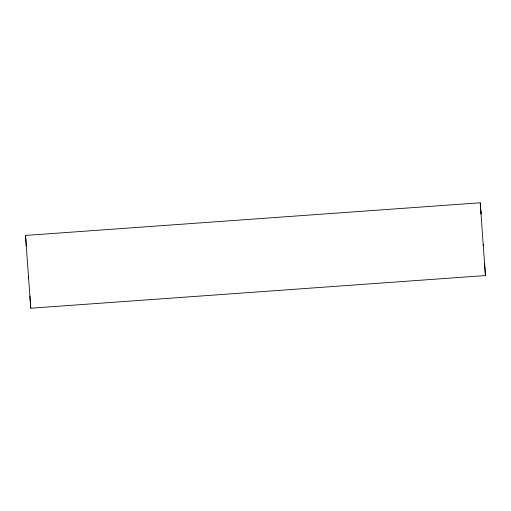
<?xml version="1.0" encoding="UTF-8"?>
<svg xmlns="http://www.w3.org/2000/svg" width="511" height="511" viewBox="0 0 511 511"><rect width="100%" height="100%" fill="white"/><g stroke="black" fill="none" stroke-linecap="round" stroke-linejoin="round"><path stroke-width="0.77" d="M26.093 243.236L25.55 235.437L480.238 202.784L483.291 245.746M28.514 276.988L30.762 308.216L485.45 275.563L484.575 263.382M481.049 214.032L480.845 211.375L480.972 213.176M25.55 235.437L28.61 278.399M26.361 246.685L26.163 244.028L26.285 245.829M483.195 244.341L485.45 275.563M29.887 296.035L30.762 308.216M480.781 210.583L480.238 202.784"/></g></svg>
